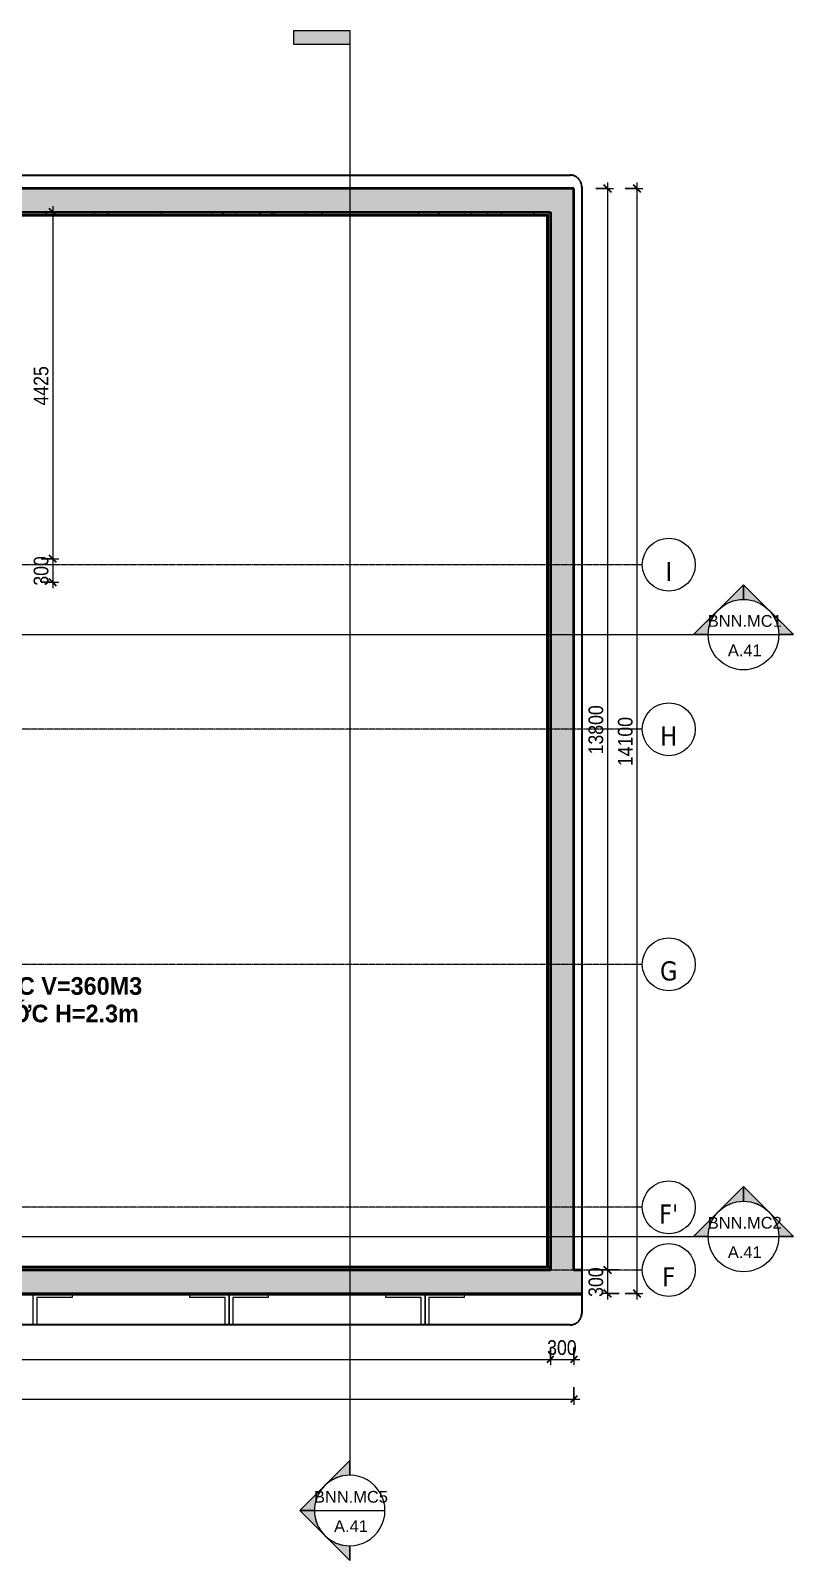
# Model space of a CAD drawing. Header units: millimetres. Extents: x 46079 to 131409, y 40831 to 60403.
# Drawn here: x 90886 to 100616, y 40831 to 60352 of the extents above; entities that cross this region are included whole.
import ezdxf

# ---------------------------------------------------------------- set-up
doc = ezdxf.new("R2010")
doc.units = ezdxf.units.MM
for name, pattern in [('Dash - Tight', [4.5, 3, -1.5]), ('Dash Dot 3_16_', [7.9375, 4.7625, -1.5875, 0, -1.5875]), ('Grid Line', [22.225, 12.7, -3.175, 3.175, -3.175]), ('Hidden', [7.14375, 4.7625, -2.38125])]:
    doc.linetypes.add(name, pattern=pattern)
for name, color, linetype, lineweight in [('0-2', 10, 'Continuous', 5), ('A-ANNO-DIMS', 211, 'Continuous', 9), ('A-ANNO-DIMS-75', 211, 'Continuous', 9), ('A-DETL-GENF-1', 9, 'Continuous', 18), ('A-DETL-GENF-2', 92, 'Dash - Tight', 18), ('A-DETL-GENF-3', 92, 'Hidden', 25), ('A-DETL-MEDM', 33, 'Continuous', 35), ('A-FLOR-1', 250, 'Continuous', 18), ('A-WALL', 113, 'Continuous', 18), ('A-WALL-1', 113, 'Continuous', 35), ('A-WALL-PATT-1', 111, 'Continuous', 18), ('C-PRKG', 70, 'Continuous', 18), ('G-ANNO-SYMB', 111, 'Continuous', 9), ('G-ANNO-SYMB-1', 111, 'Dash Dot 3_16_', 18), ('G-ANNO-TEXT-2', 7, 'Continuous', 9), ('I-WALL-1', 2, 'Continuous', 35), ('S-COLS-1', 9, 'Continuous', 18), ('S-COLS-2', 7, 'Continuous', 35), ('S-GRID-1', 1, 'Grid Line', 9), ('S-GRID-IDEN', 1, 'Continuous', 9)]:
    doc.layers.add(name, color=color, linetype=linetype, lineweight=lineweight)
doc.styles.add('Arial_2', font='arial.ttf', dxfattribs={"height": 150})
doc.styles.add('Arial_B', font='arialbd.ttf', dxfattribs={"width": 0.95, "height": 225})
doc.styles.add('Tahoma_B', font='tahomabd.ttf', dxfattribs={"height": 243.75})
doc.styles.add('UTM Avo', font='', dxfattribs={"width": 0.9, "height": 187.5})
doc.styles.get('UTM Avo').set_extended_font_data('UTM Avo')
doc.dimstyles.new('1_Dim_chi_tiet_2_5', dxfattribs={"dimscale": 304.8, "dimtxt": 187.368928, "dimasz": 0.295276, "dimexe": 0.246063, "dimexo": 0.0625, "dimgap": 0.024606, "dimtad": 1, "dimdec": 0, "dimrnd": 5, "dimzin": 0, "dimdsep": 46, "dimtxsty": 'UTM Avo', "dimblk1": 'OBLIQUE', "dimblk2": 'OBLIQUE', "dimsah": 1, "dimcen": 0.09, "dimdle": 0.246063, "dimazin": 0, "dimtfac": 1, "dimtdec": 4, "dimtix": 1, "dimtmove": 0, "dimatfit": 3, "dimfxl": 0.492126, "dimfxlon": 1, "dimtvp": 1, "dimtolj": 1, "dimtzin": 0, "dimarcsym": 2})
pattern_1 = [(0, (29564.57, 0), (304.8, 76.2), [25.146, -203.454, 25.146, -203.454, -1219.2]), (0, (29564.57, 0), (304.8, 76.2), [-457.2, 25.146, -432.054, 25.146, -203.454, -533.4]), (0, (29564.57, 0), (304.8, 76.2), [-1143, 25.146, -127.254, 25.146, -355.854]), (120, (29678.87, 38.1), (-218.391136, 225.86454), [25.146, -203.454, 25.146, -203.454, -1219.2]), (120, (29678.87, 38.1), (-218.391136, 225.86454), [-457.2, 25.146, -432.054, 25.146, -203.454, -533.4]), (120, (29678.87, 38.1), (-218.391136, 225.86454), [-1143, 25.146, -127.254, 25.146, -355.854]), (240, (29716.97, 190.5), (-86.408864, -302.06454), [25.146, -203.454, 25.146, -203.454, -1219.2]), (240, (29716.97, 190.5), (-86.408864, -302.06454), [-457.2, 25.146, -432.054, 25.146, -203.454, -533.4]), (240, (29716.97, 190.5), (-86.408864, -302.06454), [-1143, 25.146, -127.254, 25.146, -355.854])]
pattern_2 = [(63.435, (31354.83, 104.33), (-0.0014, 1524.001), [532.463, -2875.304]), (63.435, (29830.83, 104.33), (-0.0014, 1524.001), [532.463, -2875.304]), (63.435, (32084.4, 398.8), (-0.0014, 1524.001), [532.463, -2875.304]), (63.435, (30560.4, 398.8), (-0.0014, 1524.001), [532.463, -2875.304]), (63.435, (31973.96, 294.83), (-0.0014, 1524.001), [532.463, -2875.304]), (63.435, (30449.96, 294.83), (-0.0014, 1524.001), [532.463, -2875.304]), (63.435, (31861.4, 890.1), (-0.0014, 1524.001), [258.802, -3148.965]), (63.435, (30337.4, 890.1), (-0.0014, 1524.001), [258.802, -3148.965]), (63.435, (31787.8, 797.95), (-0.0014, 1524.001), [532.463, -2875.304]), (63.435, (30263.8, 797.95), (-0.0014, 1524.001), [532.463, -2875.304]), (63.435, (31800.8, 864.1), (-0.0014, 1524.001), [532.463, -2875.304]), (63.435, (30276.8, 864.1), (-0.0014, 1524.001), [532.463, -2875.304]), (63.435, (31185.9, 573.94), (-0.0014, 1524.001), [532.463, -2875.304]), (63.435, (29661.9, 573.94), (-0.0014, 1524.001), [532.463, -2875.304]), (63.435, (31198.9, 651.9), (-0.0014, 1524.001), [532.463, -2875.304]), (63.435, (29674.9, 651.9), (-0.0014, 1524.001), [532.463, -2875.304]), (63.435, (31202.4, 708.1), (-0.0014, 1524.001), [532.463, -2875.304]), (63.435, (29678.4, 708.1), (-0.0014, 1524.001), [532.463, -2875.304])]

# ---------------------------------------------------------------- blocks, each defined once
blk = doc.blocks.new('NCV_TKTC_KET CAU_rvt-2-TKCS_BỂ NƯỚC NGẦM - MẶT BẰNG COTE -1_000')
at = {"layer": 'S-COLS-1'}
h = blk.add_hatch(dxfattribs=at)
h.set_pattern_fill('FP_2', color=256, style=0, pattern_type=2)
h.set_pattern_definition([(50, (0, 0), (546.5526, -47.8174), [57.15, -628.65]), (355, (0, 0), (-105.7283, 573.17), [45.72, -502.92]), (100.451, (45.55, -4), (440.8275, 525.35), [48.57, -534.27]), (46.184, (0, 152.4), (813.2367, -126.1284), [85.725, -942.975]), (96.636, (67.8, 141.9), (712.207, 742.283), [72.855, -801.405]), (351.184, (0, 152.4), (712.215, 742.276), [68.58, -754.38]), (21, (76.2, 114.3), (454.8433, -306.796), [57.15, -628.65]), (326, (76.2, 114.3), (185.4063, 552.5638), [45.72, -502.92]), (71.451, (114.1, 88.73), (640.2512, 245.764), [48.57, -534.27]), (37.5, (0, 0), (9.26637, 253.66504), [25.146, -471.678, 25.146, -485.394, -504.825]), (37.5, (0, 0), (9.26637, 253.66504), [-1007.364, 25.146, -479.679]), (7.5, (0, 0), (200.4594, 300.5414), [25.146, -265.938, 25.146, -460.248, -192.405]), (7.5, (0, 0), (200.4594, 300.5414), [-776.478, 25.146, -167.259]), (327.5, (-169.93, 0), (406.77284, -17.18643), [25.146, -165.354, 25.146, -569.214, -788.67]), (327.5, (-169.93, 0), (406.77284, -17.18643), [-784.86, 25.146, -763.524]), (317.5, (-246.13, 0), (444.388, 76.2803), [25.146, -222.504, 25.146, -369.57, -560.07]), (317.5, (-246.13, 0), (444.388, 76.2803), [-642.366, 25.146, -534.924])])
h.paths.add_polyline_path([(52603, 53312), (52603, 53312), (52603, 53762)])
h = blk.add_hatch(dxfattribs=at)
h.set_pattern_fill('FP_3', color=256, style=0, pattern_type=2)
h.set_pattern_definition([(45, (0, 0), (-188.5854, 188.5854), []), (45, (0, 285.75), (-188.5854, 188.5854), [])])
h.paths.add_polyline_path([(52603, 53312), (52603, 53312), (52603, 53762)])
at = {"layer": 'A-FLOR-1'}
for p, q in [((48203, 49362), (47853, 49362)), ((68353, 44539), (68253, 44539))]:
    blk.add_line(p, q, dxfattribs=at)
at = {"layer": 'S-COLS-2'}
for p, q in [((53153, 58487), (53153, 57887)), ((52603, 53762), (52603, 53312))]:
    blk.add_line(p, q, dxfattribs=at)
blk = doc.blocks.new('xe oto1 - xe oto-615462-TKCS_BỂ NƯỚC NGẦM - MẶT BẰNG COTE -1_000')
at = {"layer": 'C-PRKG'}
for p, q in [((-50, -4950), (-50, -4600)), ((0, -4600), (0, -4990)), ((0, -4600), (0, -4990)), ((-500, -4950), (-50, -4950)), ((-500, -4990), (-500, -4950))]:
    blk.add_line(p, q, dxfattribs=at)
blk = doc.blocks.new('xe oto1 - xe oto-V9-TKCS_BỂ NƯỚC NGẦM - MẶT BẰNG COTE -1_000')
at = {"layer": 'C-PRKG'}
for p, q in [((-2500, -4990), (-2500, -4600)), ((-2500, -4990), (-2500, -4600)), ((-2450, -4600), (-2450, -4950)), ((-50, -4950), (-50, -4600)), ((0, -4600), (0, -4990)), ((0, -4600), (0, -4990)), ((-2450, -4950), (-2000, -4950)), ((-2000, -4950), (-2000, -4990)), ((-500, -4950), (-50, -4950)), ((-500, -4990), (-500, -4950))]:
    blk.add_line(p, q, dxfattribs=at)
blk = doc.blocks.new('BORDER VIEW - BORDER VIEW-2143926-TKCS_BỂ NƯỚC NGẦM - MẶT BẰNG COTE -1_000')
at = {"layer": 'A-DETL-GENF-3'}
for p, q in [((150, 14671), (20350, 14671)), ((0, 150), (0, 14521)), ((20500, 14521), (20500, 150)), ((20350, 0), (150, 0))]:
    blk.add_line(p, q, dxfattribs=at)
for centre, start, end in [((150, 14521), 90, 180), ((20350, 14521), 0, 90), ((150, 150), 180, 270), ((20350, 150), 270, 360)]:
    blk.add_arc(centre, 150, start, end, dxfattribs=at)
blk = doc.blocks.new('Grid - M_Grid Head - Circle-353313-TKCS_BỂ NƯỚC NGẦM - MẶT BẰNG COTE -1_000')
at = {"layer": 'S-GRID-IDEN'}
blk.add_circle((0, 0), 4.5, dxfattribs=at)
blk = doc.blocks.new('Section - M_Section Head - Filled-352373-TKCS_BỂ NƯỚC NGẦM - MẶT BẰNG COTE -1_000')
at = {"layer": 'G-ANNO-SYMB'}
h = blk.add_hatch(color=256, dxfattribs=at)
edge = h.paths.add_edge_path()
edge.add_line((-6, 8.49), (-6, 6))
edge.add_arc((-6, 0), 6, 90, 135)
edge.add_line((-10.24, 4.24), (-6, 8.49))
h = blk.add_hatch(color=256, dxfattribs=at)
edge = h.paths.add_edge_path()
edge.add_line((-6, 8.49), (-1.76, 4.24))
edge.add_arc((-6, 0), 6, 45, 90)
edge.add_line((-6, 6), (-6, 8.49))
h = blk.add_hatch(color=256, dxfattribs=at)
edge = h.paths.add_edge_path()
edge.add_line((-14.49, 0), (-10.24, 4.24))
edge.add_arc((-6, 0), 6, 135, 180)
edge.add_line((-12, 0), (-14.49, 0))
h = blk.add_hatch(color=256, dxfattribs=at)
edge = h.paths.add_edge_path()
edge.add_line((2.49, 0), (0, 0))
edge.add_arc((-6, 0), 6, 360, 405)
edge.add_line((-1.76, 4.24), (2.49, 0))
for p, q in [((-6, 8.49), (-14.49, 0)), ((-6, 8.49), (-10.24, 4.24)), ((-6, 8.49), (2.49, 0)), ((-6, 6), (-6, 8.49)), ((-6, 8.49), (-6, 6)), ((-1.76, 4.24), (-6, 8.49)), ((-10.24, 4.24), (-14.49, 0)), ((2.49, 0), (-1.76, 4.24)), ((-14.49, 0), (-12, 0)), ((0, 0), (2.49, 0)), ((-12, 0), (-14.49, 0)), ((0, 0), (2.49, 0))]:
    blk.add_line(p, q, dxfattribs=at)
for start, end in [(360, 180), (90, 135), (45, 90), (135, 180), (360, 45), (180, 360)]:
    blk.add_arc((-6, 0), 6, start, end, dxfattribs=at)
blk = doc.blocks.new('Section - 3_32_ x 3_8_-4701953-TKCS_BỂ NƯỚC NGẦM - MẶT BẰNG COTE -1_000')
at = {"layer": 'G-ANNO-SYMB'}
blk.add_hatch(color=256, dxfattribs=at).paths.add_polyline_path([(0, 9.525), (0, 0), (-2.38125, 0), (-2.38125, 9.525)])
for p, q in [((0, 9.525), (-2.38125, 9.525)), ((-2.38125, 9.525), (-2.38125, 0)), ((0, 0), (0, 9.525)), ((-2.38125, 0), (0, 0))]:
    blk.add_line(p, q, dxfattribs=at)
blk = doc.blocks.new('DIMBLOCK32-TKCS_BỂ NƯỚC NGẦM - MẶT BẰNG COTE -1_000')
at = {"layer": 'A-ANNO-DIMS-75', "lineweight": 25}
for p, q in [((98245, 58337), (98200, 58382)), ((98245, 58337), (98290, 58292)), ((98245, 44537), (98200, 44582)), ((98245, 44537), (98290, 44492))]:
    blk.add_line(p, q, dxfattribs=at)
at = {"layer": 'A-ANNO-DIMS-75'}
for p, q in [((98245, 58412), (98245, 44537)), ((98095, 58337), (98320, 58337)), ((98245, 58337), (98095, 58337)), ((98395, 44537), (98170, 44537)), ((98245, 44537), (98395, 44537))]:
    blk.add_line(p, q, dxfattribs=at)
at = {"layer": 'A-ANNO-DIMS-75', "color": 0, "insert": (98002, 51116), "char_height": 187.5, "width": 770.29, "attachment_point": 1, "rotation": 90, "line_spacing_factor": 1.110334, "style": 'UTM Avo'}
blk.add_mtext('13800', dxfattribs=at)
blk = doc.blocks.new('_Oblique')
at = {"color": 0, "linetype": 'ByBlock', "lineweight": -2}
blk.add_line((-0.5, -0.5), (0.5, 0.5), dxfattribs=at)
blk = doc.blocks.new('DIMBLOCK33-TKCS_BỂ NƯỚC NGẦM - MẶT BẰNG COTE -1_000')
at = {"layer": 'A-ANNO-DIMS-75'}
for p, q in [((98395, 44537), (98170, 44537)), ((98245, 44537), (98245, 44162)), ((98245, 44537), (98395, 44537)), ((98395, 44237), (98170, 44237)), ((98245, 44237), (98395, 44237))]:
    blk.add_line(p, q, dxfattribs=at)
at = {"layer": 'A-ANNO-DIMS-75', "lineweight": 25}
for p, q in [((98245, 44537), (98200, 44582)), ((98245, 44537), (98290, 44492)), ((98245, 44237), (98200, 44282)), ((98245, 44237), (98290, 44192))]:
    blk.add_line(p, q, dxfattribs=at)
at = {"layer": 'A-ANNO-DIMS-75', "color": 0, "insert": (98002, 44194), "char_height": 187.5, "width": 462.18, "attachment_point": 1, "rotation": 90, "line_spacing_factor": 1.110334, "style": 'UTM Avo'}
blk.add_mtext('300', dxfattribs=at)
blk = doc.blocks.new('DIMBLOCK44-TKCS_BỂ NƯỚC NGẦM - MẶT BẰNG COTE -1_000')
at = {"layer": 'A-ANNO-DIMS-75'}
for p, q in [((83017, 43547), (83017, 43322)), ((83017, 43397), (83017, 43547)), ((97517, 43547), (97517, 43322)), ((97517, 43397), (97517, 43547)), ((83017, 43397), (97517, 43397))]:
    blk.add_line(p, q, dxfattribs=at)
at = {"layer": 'A-ANNO-DIMS-75', "lineweight": 25}
for p, q in [((83017, 43397), (82972, 43352)), ((83017, 43397), (83062, 43442)), ((97517, 43397), (97472, 43352)), ((97517, 43397), (97562, 43442))]:
    blk.add_line(p, q, dxfattribs=at)
at = {"layer": 'A-ANNO-DIMS-75', "color": 0, "insert": (89946, 43641), "char_height": 187.5, "width": 770.29, "attachment_point": 1, "line_spacing_factor": 1.110334, "style": 'UTM Avo'}
blk.add_mtext('14500', dxfattribs=at)
blk = doc.blocks.new('DIMBLOCK45-TKCS_BỂ NƯỚC NGẦM - MẶT BẰNG COTE -1_000')
at = {"layer": 'A-ANNO-DIMS-75'}
for p, q in [((97517, 43547), (97517, 43322)), ((97517, 43397), (97517, 43547)), ((97817, 43547), (97817, 43322)), ((97817, 43397), (97817, 43547)), ((97517, 43397), (97892, 43397))]:
    blk.add_line(p, q, dxfattribs=at)
at = {"layer": 'A-ANNO-DIMS-75', "lineweight": 25}
for p, q in [((97517, 43397), (97472, 43352)), ((97517, 43397), (97562, 43442)), ((97817, 43397), (97772, 43352)), ((97817, 43397), (97862, 43442))]:
    blk.add_line(p, q, dxfattribs=at)
at = {"layer": 'A-ANNO-DIMS-75', "color": 0, "insert": (97475, 43641), "char_height": 187.5, "width": 462.18, "attachment_point": 1, "line_spacing_factor": 1.110334, "style": 'UTM Avo'}
blk.add_mtext('300', dxfattribs=at)
blk = doc.blocks.new('DIMBLOCK46-TKCS_BỂ NƯỚC NGẦM - MẶT BẰNG COTE -1_000')
at = {"layer": 'A-ANNO-DIMS-75'}
for p, q in [((78217, 43040), (78217, 42815)), ((78217, 42890), (78217, 43040)), ((97817, 43040), (97817, 42815)), ((97817, 42890), (97817, 43040)), ((78142, 42890), (97892, 42890))]:
    blk.add_line(p, q, dxfattribs=at)
at = {"layer": 'A-ANNO-DIMS-75', "lineweight": 25}
for p, q in [((78217, 42890), (78172, 42845)), ((78217, 42890), (78262, 42935)), ((97817, 42890), (97772, 42845)), ((97817, 42890), (97862, 42935))]:
    blk.add_line(p, q, dxfattribs=at)
at = {"layer": 'A-ANNO-DIMS-75', "color": 0, "insert": (87696, 43133), "char_height": 187.5, "width": 770.29, "attachment_point": 1, "line_spacing_factor": 1.110334, "style": 'UTM Avo'}
blk.add_mtext('19600', dxfattribs=at)
blk = doc.blocks.new('DIMBLOCK47-TKCS_BỂ NƯỚC NGẦM - MẶT BẰNG COTE -1_000')
at = {"layer": 'A-ANNO-DIMS-75', "lineweight": 25}
for p, q in [((98620, 58337), (98575, 58382)), ((98620, 58337), (98665, 58292)), ((98620, 44237), (98575, 44282)), ((98620, 44237), (98665, 44192))]:
    blk.add_line(p, q, dxfattribs=at)
at = {"layer": 'A-ANNO-DIMS-75'}
for p, q in [((98620, 58412), (98620, 44162)), ((98470, 58337), (98695, 58337)), ((98620, 58337), (98470, 58337)), ((98470, 44237), (98695, 44237)), ((98620, 44237), (98470, 44237))]:
    blk.add_line(p, q, dxfattribs=at)
at = {"layer": 'A-ANNO-DIMS-75', "color": 0, "insert": (98377, 50966), "char_height": 187.5, "width": 770.29, "attachment_point": 1, "rotation": 90, "line_spacing_factor": 1.110334, "style": 'UTM Avo'}
blk.add_mtext('14100', dxfattribs=at)
blk = doc.blocks.new('DIMBLOCK50-TKCS_BỂ NƯỚC NGẦM - MẶT BẰNG COTE -1_000')
at = {"layer": 'A-ANNO-DIMS-75'}
for p, q in [((91319, 58037), (91094, 58037)), ((91169, 58112), (91169, 53612)), ((91169, 58037), (91319, 58037)), ((91019, 53612), (91244, 53612)), ((91169, 53612), (91019, 53612))]:
    blk.add_line(p, q, dxfattribs=at)
at = {"layer": 'A-ANNO-DIMS-75', "lineweight": 25}
for p, q in [((91169, 58037), (91124, 58082)), ((91169, 58037), (91214, 57992)), ((91169, 53612), (91124, 53657)), ((91169, 53612), (91214, 53567))]:
    blk.add_line(p, q, dxfattribs=at)
at = {"layer": 'A-ANNO-DIMS-75', "color": 0, "insert": (90925, 55568), "char_height": 187.5, "width": 616.24, "attachment_point": 1, "rotation": 90, "line_spacing_factor": 1.110334, "style": 'UTM Avo'}
blk.add_mtext('4425', dxfattribs=at)
blk = doc.blocks.new('DIMBLOCK51-TKCS_BỂ NƯỚC NGẦM - MẶT BẰNG COTE -1_000')
at = {"layer": 'A-ANNO-DIMS-75'}
for p, q in [((91019, 53612), (91244, 53612)), ((91169, 53612), (91019, 53612)), ((91169, 53612), (91169, 53237)), ((91019, 53312), (91244, 53312)), ((91169, 53312), (91019, 53312))]:
    blk.add_line(p, q, dxfattribs=at)
at = {"layer": 'A-ANNO-DIMS-75', "lineweight": 25}
for p, q in [((91169, 53612), (91124, 53657)), ((91169, 53612), (91214, 53567)), ((91169, 53312), (91124, 53357)), ((91169, 53312), (91214, 53267))]:
    blk.add_line(p, q, dxfattribs=at)
at = {"layer": 'A-ANNO-DIMS-75', "color": 0, "insert": (90925, 53269), "char_height": 187.5, "width": 462.18, "attachment_point": 1, "rotation": 90, "line_spacing_factor": 1.110334, "style": 'UTM Avo'}
blk.add_mtext('300', dxfattribs=at)

msp = doc.modelspace()

# ---------------------------------------------------------------- hatches: boundary and pattern name
at = {"layer": 'A-DETL-GENF-1'}
h = msp.add_hatch(dxfattribs=at)
h.set_pattern_fill('FP_6', color=256, style=0, pattern_type=2)
h.set_pattern_definition([(50, (29564.57, 0), (546.5526, -47.8174), [57.15, -628.65]), (355, (29564.57, 0), (-105.7283, 573.17), [45.72, -502.92]), (100.451, (29610.1, -4), (440.8275, 525.35), [48.57, -534.27]), (46.184, (29564.6, 152.4), (813.2367, -126.1284), [85.725, -942.975]), (96.636, (29632.34, 141.9), (712.2074, 742.2826), [72.855, -801.405]), (351.184, (29564.6, 152.4), (712.215, 742.276), [68.58, -754.38]), (21, (29640.77, 114.3), (454.8433, -306.796), [57.15, -628.65]), (326, (29640.77, 114.3), (185.4063, 552.5638), [45.72, -502.92]), (71.451, (29678.7, 88.73), (640.2512, 245.764), [48.57, -534.27]), (37.5, (29564.57, 0), (9.26637, 253.66504), [5.029, -491.795, 5.029, -505.511, -504.825]), (37.5, (29564.57, 0), (9.26637, 253.66504), [-1007.364, 5.029, -499.796]), (7.5, (29564.57, 0), (200.4594, 300.5414), [5.029, -286.055, 5.029, -480.365, -192.405]), (7.5, (29564.57, 0), (200.4594, 300.5414), [-776.478, 5.029, -187.376]), (327.5, (29394.64, 0), (406.77284, -17.18643), [5.029, -185.471, 5.029, -589.331, -788.67]), (327.5, (29394.64, 0), (406.77284, -17.18643), [-784.86, 5.029, -783.641]), (317.5, (29318.44, 0), (444.3881, 76.2803), [5.029, -242.621, 5.029, -389.687, -560.07]), (317.5, (29318.44, 0), (444.3881, 76.2803), [-642.366, 5.029, -555.041]), (45, (29564.57, 0), (-188.5854, 188.5854), []), (45, (29564.57, 285.75), (-188.5854, 188.5854), [])])
h.paths.add_polyline_path([(90267.1, 43836.9), (90767.1, 43836.9), (90767.1, 44236.9), (97917.1, 44236.9), (97917.1, 44536.9), (97817.2, 44536.9), (97817.2, 58336.9), (83017.2, 58336.9), (83017.2, 58508.2), (82717.2, 58508.2), (82717.2, 53761.9), (82167.2, 53761.9), (82167.2, 53311.9), (82717.2, 53311.9), (82717.2, 44536.9), (82142.1, 44536.9), (82142.1, 43836.9), (82592.1, 43836.9), (82592.1, 44236.9), (90267.1, 44236.9)])
h.paths.add_polyline_path([(77817.1, 44336.9), (77817.1, 44536.9), (77417.1, 44536.9), (77417.1, 44336.9)])
h.paths.add_polyline_path([(97517.2, 44536.9), (83017.2, 44536.9), (83017.2, 53311.9), (90692.1, 53311.9), (90692.1, 58036.9), (97517.2, 58036.9), (97517.2, 47515.2)])
h.paths.add_polyline_path([(78217.1, 49161.9), (78417.1, 49161.9), (78417.1, 49561.9), (78217.1, 49561.9)])
h.paths.add_polyline_path([(78417.2, 51261.9), (78417.2, 51661.9), (78217.1, 51661.9), (78217.1, 51261.9)])
h.paths.add_polyline_path([(77817.1, 53362.3), (78417.1, 53362.3), (78417.1, 53562.3), (77817.1, 53562.3)])
h.paths.add_polyline_path([(83932.7, 53611.9), (83017.2, 53611.9), (83017.2, 58036.9), (90392.1, 58036.9), (90392.1, 53611.9), (85244.9, 53611.9)])
at = {"layer": 'A-WALL-PATT-1'}
h = msp.add_hatch(dxfattribs=at)
h.set_pattern_fill('FP_4', color=256, style=0, pattern_type=2)
h.set_pattern_definition(pattern_1)
h.paths.add_polyline_path([(97487.2, 58006.9), (97487.2, 58036.9), (90722.1, 58036.9), (90722.1, 58006.9), (97477.2, 58006.9)])
h = msp.add_hatch(dxfattribs=at)
h.set_pattern_fill('FP_5', color=256, style=0, pattern_type=2)
h.set_pattern_definition(pattern_2)
h.paths.add_polyline_path([(97477.2, 44576.9), (97487.2, 44576.9), (97487.2, 58006.9), (97477.2, 58006.9), (97477.2, 47515.2)])
h = msp.add_hatch(dxfattribs=at)
h.set_pattern_fill('FP_4', color=256, style=0, pattern_type=2)
h.set_pattern_definition(pattern_1)
h.paths.add_polyline_path([(97487.2, 44576.9), (97517.2, 44576.9), (97517.2, 58036.9), (97487.2, 58036.9), (97487.2, 47515.2)])
h = msp.add_hatch(dxfattribs=at)
h.set_pattern_fill('FP_4', color=256, style=0, pattern_type=2)
h.set_pattern_definition(pattern_1)
h.paths.add_polyline_path([(97517.2, 44536.9), (97517.2, 44566.9), (83047.2, 44566.9), (83047.2, 44536.9), (95742.5, 44536.9)])
h = msp.add_hatch(dxfattribs=at)
h.set_pattern_fill('FP_5', color=256, style=0, pattern_type=2)
h.set_pattern_definition(pattern_2)
h.paths.add_polyline_path([(97517.2, 44566.9), (97517.2, 44576.9), (83057.2, 44576.9), (83057.2, 44566.9), (95742.5, 44566.9)])

# ---------------------------------------------------------------- linework, layer by layer
at = {"layer": 'A-DETL-MEDM'}
for p, q in [((97817.2, 58336.9), (83017.2, 58336.9)), ((97817.2, 44536.9), (97817.2, 58336.9)), ((90692.1, 58036.9), (97517.2, 58036.9)), ((97517.2, 58036.9), (97517.2, 44536.9)), ((97517.2, 44536.9), (83017.2, 44536.9)), ((97917.1, 44536.9), (97817.2, 44536.9)), ((90767.1, 44236.9), (97917.1, 44236.9))]:
    msp.add_line(p, q, dxfattribs=at)
at = {"layer": 'A-WALL'}
for p, q in [((90722.1, 58006.9), (97487.2, 58006.9)), ((97487.2, 58006.9), (97487.2, 44576.9)), ((97517.2, 44566.9), (83047.2, 44566.9))]:
    msp.add_line(p, q, dxfattribs=at)
at = {"layer": 'A-WALL-1'}
msp.add_line((90777.1, 44227), (97917.1, 44227), dxfattribs=at)
at = {"layer": 'G-ANNO-SYMB'}
for p, q in [((99529.7, 52644.4), (100429.7, 52644.4)), ((99529.7, 44964.4), (100429.7, 44964.4)), ((94506.2, 41467.7), (95406.2, 41467.7))]:
    msp.add_line(p, q, dxfattribs=at)
at = {"layer": 'G-ANNO-SYMB-1'}
for p, q in [((94956.2, 60173.4), (94956.2, 41917.7)), ((75822.4, 52644.4), (99529.7, 52644.4)), ((75822.4, 44964.4), (99529.7, 44964.4))]:
    msp.add_line(p, q, dxfattribs=at)
at = {"layer": 'I-WALL-1'}
for p, q in [((90732.1, 57996.9), (97477.2, 57996.9)), ((97477.2, 57996.9), (97477.2, 44576.9)), ((83057.2, 44576.9), (97517.2, 44576.9))]:
    msp.add_line(p, q, dxfattribs=at)
at = {"layer": 'S-GRID-1'}
for p, q in [((96814.1, 53536.9), (78484, 53536.9)), ((98689.1, 53536.9), (96814.1, 53536.9)), ((96814.1, 51436.9), (78484, 51436.9)), ((98689.1, 51436.9), (96814.1, 51436.9)), ((96814.1, 48436.9), (78484, 48436.9)), ((98689.1, 48436.9), (96814.1, 48436.9)), ((96814.1, 45336.9), (78484, 45336.9)), ((98689.1, 45336.9), (96814.1, 45336.9)), ((96814.1, 44536.9), (78484, 44536.9)), ((98689.1, 44536.9), (96814.1, 44536.9))]:
    msp.add_line(p, q, dxfattribs=at)

# ---------------------------------------------------------------- block references
at = {"layer": '0-2'}
msp.add_blockref('NCV_TKTC_KET CAU_rvt-2-TKCS_BỂ NƯỚC NGẦM - MẶT BẰNG COTE -1_000', (29564.6, 0), dxfattribs=at)
at = {"layer": 'A-DETL-GENF-2'}
msp.add_blockref('BORDER VIEW - BORDER VIEW-2143926-TKCS_BỂ NƯỚC NGẦM - MẶT BẰNG COTE -1_000', (77417.1, 43836.9), dxfattribs=at)
at = {"layer": 'C-PRKG', "rotation": 180}
for name, p in [('xe oto1 - xe oto-V9-TKCS_BỂ NƯỚC NGẦM - MẶT BẰNG COTE -1_000', (90917.1, 39236.9)), ('xe oto1 - xe oto-V9-TKCS_BỂ NƯỚC NGẦM - MẶT BẰNG COTE -1_000', (93417.1, 39236.9)), ('xe oto1 - xe oto-615462-TKCS_BỂ NƯỚC NGẦM - MẶT BẰNG COTE -1_000', (95917.1, 39236.9))]:
    msp.add_blockref(name, p, dxfattribs=at)
at = {"layer": 'G-ANNO-SYMB', "extrusion": (0, 0, -1), "xscale": 74.99999999999996, "yscale": 74.99999999999996, "zscale": 74.99999999999996, "rotation": 270.0000000000003}
msp.add_blockref('Section - 3_32_ x 3_8_-4701953-TKCS_BỂ NƯỚC NGẦM - MẶT BẰNG COTE -1_000', (-94956.2, 60173.4), dxfattribs=at)
at = {"layer": 'G-ANNO-SYMB', "extrusion": (0, 0, -1), "xscale": 74.99999999999996, "yscale": 74.99999999999996, "zscale": 74.99999999999996}
for p in [(-99529.7, 52644.4), (-99529.7, 44964.4)]:
    msp.add_blockref('Section - M_Section Head - Filled-352373-TKCS_BỂ NƯỚC NGẦM - MẶT BẰNG COTE -1_000', p, dxfattribs=at)
at = {"layer": 'G-ANNO-SYMB', "xscale": 74.99999999999996, "yscale": 74.99999999999996, "zscale": 74.99999999999996, "rotation": 89.99999999999947}
msp.add_blockref('Section - M_Section Head - Filled-352373-TKCS_BỂ NƯỚC NGẦM - MẶT BẰNG COTE -1_000', (94956.2, 41917.7), dxfattribs=at)
at = {"layer": 'S-GRID-IDEN', "xscale": 74.99999999999996, "yscale": 74.99999999999996, "zscale": 74.99999999999996, "rotation": 89.99999999999982}
for p in [(99026.6, 53536.9), (99026.6, 51436.9), (99026.6, 48436.9), (99026.6, 45336.9), (99026.6, 44536.9)]:
    msp.add_blockref('Grid - M_Grid Head - Circle-353313-TKCS_BỂ NƯỚC NGẦM - MẶT BẰNG COTE -1_000', p, dxfattribs=at)

# ---------------------------------------------------------------- texts
at = {"layer": 'G-ANNO-SYMB', "char_height": 150, "attachment_point": 5, "line_spacing_factor": 0.936439, "style": 'Arial_2'}
for s, insert, width in [('\\pt952.5,1905,2857.5,3810,4762.5,5715,6667.5,7620,8572.5,9525,10477.5,11430,12382.5,13335,14287.5,15240,16192.5,17145,18097.5,19050,20002.5,20955,21907.5,22860,23812.5,24765,25717.5,26670,27622.5,28575,29527.5,30480;BNN.MC1', (99996, 52818.4), 962.25), ('\\pt952.5,1905,2857.5,3810,4762.5,5715,6667.5,7620,8572.5,9525,10477.5,11430,12382.5,13335,14287.5,15240,16192.5,17145,18097.5,19050,20002.5,20955,21907.5,22860,23812.5,24765,25717.5,26670,27622.5,28575,29527.5,30480;A.41', (99995.7, 52444.2), 446.25), ('\\pt952.5,1905,2857.5,3810,4762.5,5715,6667.5,7620,8572.5,9525,10477.5,11430,12382.5,13335,14287.5,15240,16192.5,17145,18097.5,19050,20002.5,20955,21907.5,22860,23812.5,24765,25717.5,26670,27622.5,28575,29527.5,30480;BNN.MC2', (99996, 45138.4), 962.25), ('\\pt952.5,1905,2857.5,3810,4762.5,5715,6667.5,7620,8572.5,9525,10477.5,11430,12382.5,13335,14287.5,15240,16192.5,17145,18097.5,19050,20002.5,20955,21907.5,22860,23812.5,24765,25717.5,26670,27622.5,28575,29527.5,30480;A.41', (99995.7, 44764.2), 446.25), ('\\pt952.5,1905,2857.5,3810,4762.5,5715,6667.5,7620,8572.5,9525,10477.5,11430,12382.5,13335,14287.5,15240,16192.5,17145,18097.5,19050,20002.5,20955,21907.5,22860,23812.5,24765,25717.5,26670,27622.5,28575,29527.5,30480;BNN.MC5', (94972.6, 41641.7), 962.25), ('\\pt952.5,1905,2857.5,3810,4762.5,5715,6667.5,7620,8572.5,9525,10477.5,11430,12382.5,13335,14287.5,15240,16192.5,17145,18097.5,19050,20002.5,20955,21907.5,22860,23812.5,24765,25717.5,26670,27622.5,28575,29527.5,30480;A.41', (94972.2, 41267.5), 446.25)]:
    msp.add_mtext(s, dxfattribs=dict(at, insert=insert, width=width))
at = {"layer": 'G-ANNO-TEXT-2', "insert": (89946.6, 47956.3), "char_height": 225, "width": 5127.863, "attachment_point": 5, "line_spacing_factor": 0.936439, "style": 'Arial_B'}
msp.add_mtext('\\pt855,1710,2565,3420,4275,5130,5985,6840,7695,8550,9405,10260,11115,11970,12825,13680,14535,15390,16245,17100,17955,18810,19665,20520,21375,22230,23085,23940,24795,25650,26505,27360;BỂ NƯỚC NGẦM PCCC V=360M3\\PCHIỀU CAO MỰC NƯỚC H=2.3m', dxfattribs=at)

# ---------------------------------------------------------------- dimensions: what is measured, and where the dimension line sits
at = {"layer": 'A-ANNO-DIMS'}
for base, p1, p2, override, picture, middle in [((98245.2, 44536.9), (98095.2, 58336.9), (98395.2, 44536.9), {"dimpost": '<>', "dimfxl": 13803.260484}, 'DIMBLOCK32-TKCS_BỂ NƯỚC NGẦM - MẶT BẰNG COTE -1_000', (98140.7, 51436.9)), ((98620.2, 44237), (98470.2, 58336.9), (98470.2, 44237), {"dimpost": '<>', "dimfxl": 14099.949304}, 'DIMBLOCK47-TKCS_BỂ NƯỚC NGẦM - MẶT BẰNG COTE -1_000', (98515.7, 51287)), ((91168.7, 53611.9), (91318.7, 58036.9), (91018.7, 53611.9), {"dimpost": '<>', "dimfxl": 4435.157833}, 'DIMBLOCK50-TKCS_BỂ NƯỚC NGẦM - MẶT BẰNG COTE -1_000', (91064.1, 55824.4)), ((91168.7, 53311.9), (91018.7, 53611.9), (91018.7, 53311.9), {"dimpost": '<>', "dimfxl": 300}, 'DIMBLOCK51-TKCS_BỂ NƯỚC NGẦM - MẶT BẰNG COTE -1_000', (91064.1, 53461.9)), ((98245.2, 44236.9), (98395.2, 44536.9), (98395.2, 44236.9), {"dimpost": '<>', "dimfxl": 300}, 'DIMBLOCK33-TKCS_BỂ NƯỚC NGẦM - MẶT BẰNG COTE -1_000', (98140.7, 44386.9))]:
    dim = msp.add_linear_dim(base=base, p1=p1, p2=p2, angle=90, dimstyle='1_Dim_chi_tiet_2_5', override=override, dxfattribs=at)
    dim.commit()
    dim.dimension.update_dxf_attribs({"geometry": picture, "text_midpoint": middle})
for base, p1, p2, override, picture, middle in [((97517.2, 43397), (83017.2, 43547), (97517.2, 43547), {"dimpost": '<>', "dimfxl": 14500}, 'DIMBLOCK44-TKCS_BỂ NƯỚC NGẦM - MẶT BẰNG COTE -1_000', (90267.2, 43501.5)), ((97817.2, 43397), (97517.2, 43547), (97817.2, 43547), {"dimpost": '<>', "dimfxl": 300}, 'DIMBLOCK45-TKCS_BỂ NƯỚC NGẦM - MẶT BẰNG COTE -1_000', (97667.2, 43501.5)), ((97817.2, 42889.6), (78217.1, 43039.6), (97817.2, 43039.6), {"dimpost": '<>', "dimfxl": 19600.07133}, 'DIMBLOCK46-TKCS_BỂ NƯỚC NGẦM - MẶT BẰNG COTE -1_000', (88017.2, 42994.1))]:
    dim = msp.add_linear_dim(base=base, p1=p1, p2=p2, dimstyle='1_Dim_chi_tiet_2_5', override=override, dxfattribs=at)
    dim.commit()
    dim.dimension.update_dxf_attribs({"geometry": picture, "text_midpoint": middle})

# ---------------------------------------------------------------- next in the draw order: texts
at = {"layer": 'S-GRID-IDEN', "char_height": 243.75, "attachment_point": 5, "line_spacing_factor": 0.996129, "style": 'Tahoma_B', "bg_fill": 3, "box_fill_scale": 1.25, "bg_fill_color": 256, "bg_fill_true_color": 13158600, "bg_fill_transparency": 0}
for s, insert, width in [('\\pt952.49944,1904.99888,2857.50075,3810.00019,4762.49962,5714.99906,6667.50094,7620.00037,8572.49981,9524.99925,10477.50113,11430.00056,12382.5,13334.99944,14287.49888,15240.00075,16192.50019,17144.99963,18097.49906,19050.00094,20002.50038,20954.99981,21907.49925,22860.00113,23812.50056,24765,25717.49944,26669.99887,27622.50075,28575.00019,29527.49963,30479.99906;I', (99026.3, 53451), 163.5), ('\\pt952.49944,1904.99888,2857.50075,3810.00019,4762.49962,5714.99906,6667.50094,7620.00037,8572.49981,9524.99925,10477.50113,11430.00056,12382.5,13334.99944,14287.49888,15240.00075,16192.50019,17144.99963,18097.49906,19050.00094,20002.50038,20954.99981,21907.49925,22860.00113,23812.50056,24765,25717.49944,26669.99887,27622.50075,28575.00019,29527.49963,30479.99906;H', (99025.9, 51351), 258), ('\\pt952.49944,1904.99888,2857.50075,3810.00019,4762.49962,5714.99906,6667.50094,7620.00037,8572.49981,9524.99925,10477.50113,11430.00056,12382.5,13334.99944,14287.49888,15240.00075,16192.50019,17144.99963,18097.49906,19050.00094,20002.50038,20954.99981,21907.49925,22860.00113,23812.50056,24765,25717.49944,26669.99887,27622.50075,28575.00019,29527.49963,30479.99906;G', (99026.3, 48351), 252.75), ("\\pt952.49944,1904.99888,2857.50075,3810.00019,4762.49962,5714.99906,6667.50094,7620.00037,8572.49981,9524.99925,10477.50113,11430.00056,12382.5,13334.99944,14287.49888,15240.00075,16192.50019,17144.99963,18097.49906,19050.00094,20002.50038,20954.99981,21907.49925,22860.00113,23812.50056,24765,25717.49944,26669.99887,27622.50075,28575.00019,29527.49963,30479.99906;F'", (99025.9, 45251), 288), ('\\pt952.49944,1904.99888,2857.50075,3810.00019,4762.49962,5714.99906,6667.50094,7620.00037,8572.49981,9524.99925,10477.50113,11430.00056,12382.5,13334.99944,14287.49888,15240.00075,16192.50019,17144.99963,18097.49906,19050.00094,20002.50038,20954.99981,21907.49925,22860.00113,23812.50056,24765,25717.49944,26669.99887,27622.50075,28575.00019,29527.49963,30479.99906;F', (99025.9, 44451), 198.75)]:
    msp.add_mtext(s, dxfattribs=dict(at, insert=insert, width=width))

doc.saveas('drawing.dxf')
